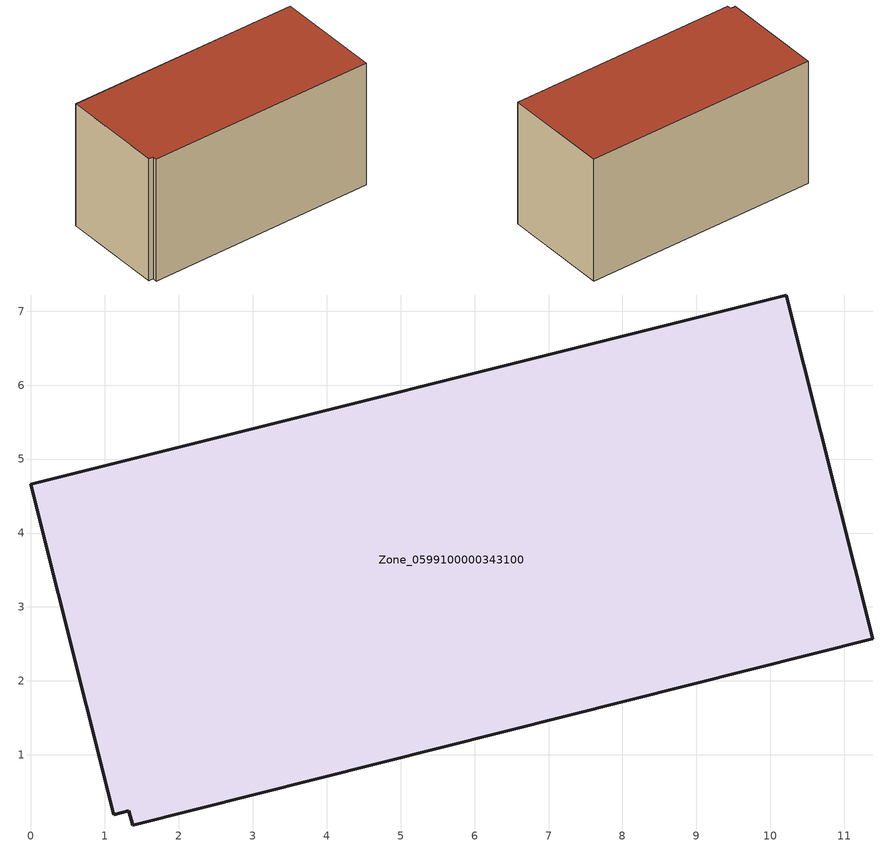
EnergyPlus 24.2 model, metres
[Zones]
Zone_0599100000343100
 floor ground (C_G): 1.33,0.24 1.12,0.19 0,4.66 10.22,7.22 11.38,2.57 1.38,0.05 z0
 wall outside (C_F): 11.38,2.57 10.22,7.22 0,4.66 1.12,0.19 1.33,0.24 1.38,0.05 11.38,2.57 z0:5.83
 roof outside (C_R): 1.12,0.19 1.33,0.24 1.38,0.05 11.38,2.57 10.22,7.22 0,4.66 z5.83
[BUILDING]
Pand.0599100000343100: North Axis=0; Terrain=City; Loads Convergence Tolerance Value=0.04; Temperature Convergence Tolerance Value=0.4; Solar Distribution=FullExterior; Maximum Number of Warmup Days=25; Minimum Number of Warmup Days=1
[Site:Location]
Rotterdam.The.Hague.AP_ZH_NLD Design_Conditions: Latitude=51.96; Longitude=4.45; Time Zone=1; Elevation=-4.5
[SITE:GROUNDTEMPERATURE:BUILDINGSURFACE]
18, 18, 18, 18, 18, 18, 18, 18, 18, 18, 18, 18
[MATERIAL] Thermal Absorptance=0.9; Solar Absorptance=0.7; Visible Absorptance=0.7
Name | Roughness | Thickness | Conductivity | Density | Specific Heat
G.TI.1992-2005 | MediumSmooth | 0.15 | 0.06 | 540 | 1210
F.TI.1992-2005 | Rough | 0.3 | 0.12 | 1920 | 840
R.TI.1992-2005 | MediumRough | 0.2 | 0.08 | 1500 | 1000
[CONSTRUCTION]
C_G: G.TI.1992-2005
C_F: F.TI.1992-2005
C_R: R.TI.1992-2005
[ZONE]
Zone_0599100000343100: Type=1; Multiplier=1; Ceiling Height=Autocalculate; Volume=Autocalculate; Floor Area=autocalculate; Part of Total Floor Area=Yes
[ZONEINFILTRATION:DESIGNFLOWRATE]
Infil_Zone_0599100000343100: Zone or ZoneList or Space or SpaceList=Zone_0599100000343100; Schedule=AlwaysOn; Design Flow Rate Calculation Method=Flow/Area; Flow Rate per Floor Area=0.0015; Constant Term Coefficient=1; Temperature Term Coefficient=0; Velocity Term Coefficient=0; Velocity Squared Term Coefficient=0
[HVACTEMPLATE:ZONE:IDEALLOADSAIRSYSTEM]
Zone_0599100000343100: Maximum Heating Supply Air Temperature=50; Minimum Cooling Supply Air Temperature=13; Maximum Heating Supply Air Humidity Ratio=0.0156; Minimum Cooling Supply Air Humidity Ratio=0.0077; Heating Limit=NoLimit; Cooling Limit=NoLimit; Dehumidification Control Type=ConstantSensibleHeatRatio; Cooling Sensible Heat Ratio=0.7; Dehumidification Setpoint=60; Humidification Control Type=None; Humidification Setpoint=30; Outdoor Air Method=None; Outdoor Air Flow Rate per Person=0.00944; Outdoor Air Flow Rate per Zone Floor Area=0; Outdoor Air Flow Rate per Zone=0; Demand Controlled Ventilation Type=None; Outdoor Air Economizer Type=NoEconomizer; Heat Recovery Type=None; Sensible Heat Recovery Effectiveness=0.7; Latent Heat Recovery Effectiveness=0.65
[ZONECONTROL:THERMOSTAT]
ThermostatControl_Zone_0599100000343100: Zone or ZoneList=Zone_0599100000343100; Control Type Schedule=DualSetpointControlType; Control 1=Thermostat_Zone_0599100000343100; Temperature Difference Between Cutout And Setpoint=0
[THERMOSTATSETPOINT:DUALSETPOINT]
Thermostat_Zone_0599100000343100: Heating Setpoint Temperature Schedule=HeatingSetpoint_Zone_0599100000343100; Cooling Setpoint Temperature Schedule=CoolingSetpoint_Zone_0599100000343100
[SCHEDULE:COMPACT]
HeatingSetpoint_Zone_0599100000343100: Through: 12/31, For: AllDays, Until: 24:00, 21
CoolingSetpoint_Zone_0599100000343100: Through: 12/31, For: AllDays, Until: 24:00, 24
DualSetpointControlType: Through: 12/31, For: AllDays, Until: 24:00, 4
AlwaysOn: Through: 12/31, For: AllDays, Until: 24:00, 1
